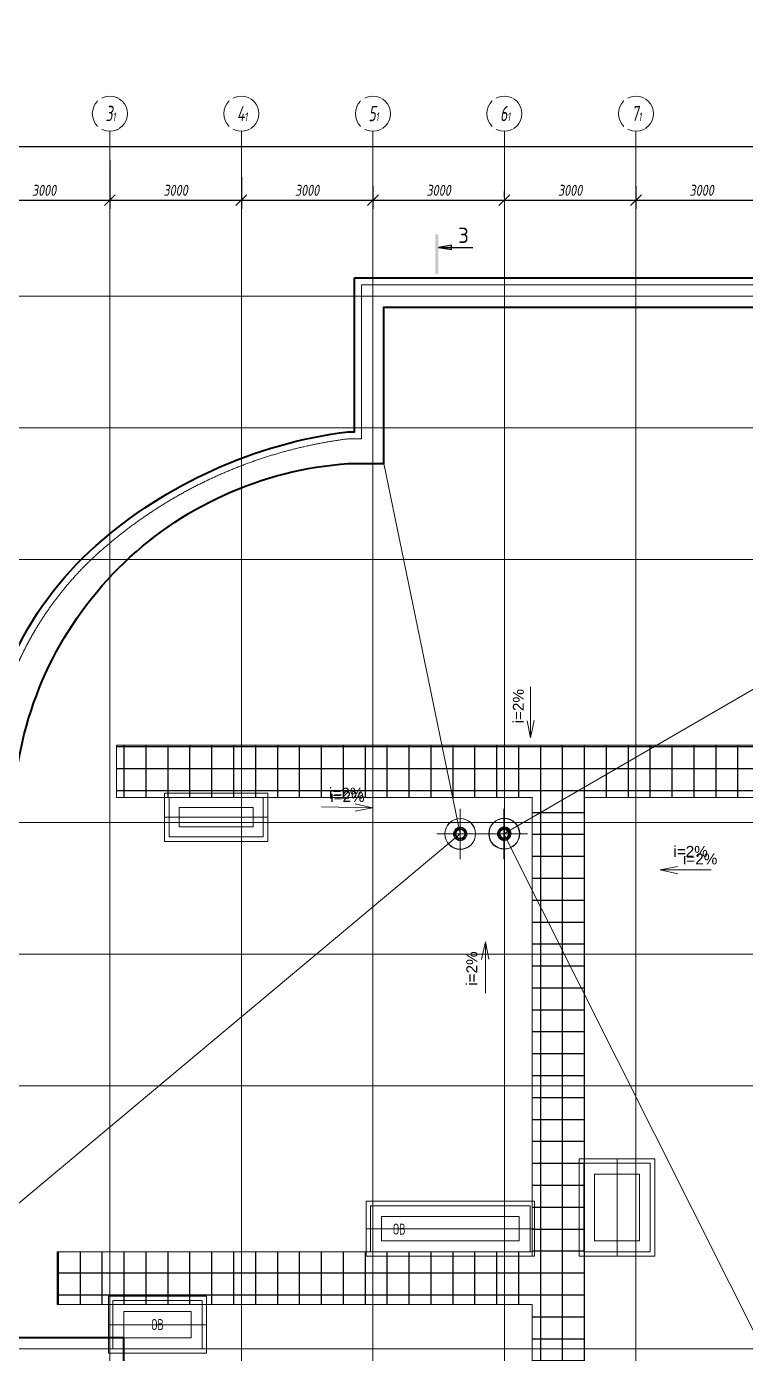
# Model space of a CAD drawing. Extents: x -96705 to 1864084, y -482104 to 235.
# Drawn here: x 1058983 to 1075384, y -104457 to -74203 of the extents above; entities that cross this region are included whole.
import ezdxf
from ezdxf import colors
from ezdxf.entities.mleader import LeaderData, LeaderLine
from ezdxf.math import Vec2, Vec3

# ---------------------------------------------------------------- set-up
doc = ezdxf.new("R2010")
doc.units = 0
doc.header["$LTSCALE"] = 100
doc.header["$PDMODE"] = 1
doc.header["$PDSIZE"] = 200
for name, pattern in [('ACAD_ISO02W100', [15, 12, -3]), ('CENTER', [2, 1.25, -0.25, 0.25, -0.25]), ('HIDDEN', [6, 4, -2])]:
    doc.linetypes.add(name, pattern=pattern)
doc.layers.get('Defpoints').update_dxf_attribs({"color": 42})
for name, color, linetype in [('АР_Кровля дорожки', 6, 'Continuous'), ('АР_Отверстия', 251, 'Continuous'), ('Тонкая', 7, 'Continuous')]:
    doc.layers.add(name, color=color, linetype=linetype)
for name, color, linetype, lineweight in [('АР_Навесной фасад', 5, 'Continuous', 5), ('АР_Оси', 193, 'Continuous', 9), ('АР_Оси размеры', 164, 'Continuous', 9), ('АР_Отметки', 250, 'Continuous', 15), ('АР_Разрезы', 175, 'Continuous', 9), ('АР_тонкая линия', 250, 'Continuous', 0), ('ОБОРУДОВАНИЕ', 253, 'Continuous', 5), ('перекр 0.3', 181, 'Continuous', 30), ('Подвал', 250, 'Continuous', 30), ('пунктир', 251, 'Continuous', 13)]:
    doc.layers.add(name, color=color, linetype=linetype, lineweight=lineweight)
doc.layers.get('Тонкая').off()
doc.styles.add('ICOCPEUR', font='isocpeur.ttf')
doc.styles.add('ISOCPEUR', font='isocpeui.ttf', dxfattribs={"height": 250})
doc.styles.add('METRO-STYLE', font='isocpeur.ttf', dxfattribs={"width": 0.9, "oblique": 15})
doc.styles.get("Standard").update_dxf_attribs({"font": 'arial.ttf'})
doc.styles.add('ГОСТ 2.304', font='CS_Gost2304.shx', dxfattribs={"oblique": 10})
doc.dimstyles.new('СПДС', dxfattribs={"dimscale": 100, "dimtxt": 2.5, "dimasz": 2.5, "dimexe": 2, "dimexo": 0.625, "dimgap": 1, "dimtad": 1, "dimdec": 0, "dimrnd": 5, "dimtxsty": 'ГОСТ 2.304', "dimblk": 'OBLIQUE', "dimblk1": 'OBLIQUE', "dimblk2": 'OBLIQUE', "dimcen": 2.5, "dimdle": 2, "dimadec": 0, "dimazin": 2, "dimtfac": 0.75, "dimtdec": 4, "dimtmove": 1, "dimatfit": 3, "dimfxl": 1, "dimtfill": 1, "dimtolj": 1, "dimarcsym": 1})
pattern_1 = [(90, (1542211.8, -68620.2), (-500, 0), []), (180, (1542211.8, -68620.2), (-3e-14, -500), [])]

# ---------------------------------------------------------------- blocks, each defined once
blk = doc.blocks.new('_Oblique')
at = {"color": 0, "linetype": 'ByBlock', "lineweight": -2}
blk.add_line((-0.5, -0.5), (0.5, 0.5), dxfattribs=at)
blk = doc.blocks.new('*D620')
at = {"layer": 'Defpoints', "color": 0, "ltscale": 100, "transparency": 16777216}
for p in [(1060884, -77192), (1060884, -78162), (1057884, -78455)]:
    blk.add_point(p, dxfattribs=at)
at = {"layer": 'АР_Оси размеры', "color": 8, "lineweight": -2, "ltscale": 100, "transparency": 16777216}
for p, q in [((1060884, -77254), (1060884, -78362)), ((1057884, -78393), (1057884, -77962)), ((1057684, -78162), (1061084, -78162))]:
    blk.add_line(p, q, dxfattribs=at)
at = {"layer": 'АР_Оси размеры', "color": 8, "lineweight": -2, "ltscale": 100, "transparency": 16777216, "xscale": 250, "yscale": 250, "zscale": 250, "rotation": 180}
blk.add_blockref('_Oblique', (1057884, -78162), dxfattribs=at)
at = {"layer": 'АР_Оси размеры', "color": 8, "lineweight": -2, "ltscale": 100, "transparency": 16777216, "xscale": 250, "yscale": 250, "zscale": 250}
blk.add_blockref('_Oblique', (1060884, -78162), dxfattribs=at)
at = {"layer": 'АР_Оси размеры', "color": 8, "ltscale": 100, "transparency": 16777216, "insert": (1059384, -77937), "char_height": 250, "attachment_point": 5, "style": 'ГОСТ 2.304', "bg_fill": 3, "box_fill_scale": 1.1, "bg_fill_color": 256, "bg_fill_true_color": 13158600, "bg_fill_transparency": 0}
blk.add_mtext('\\A1;3000', dxfattribs=at)
blk = doc.blocks.new('*D621')
at = {"layer": 'Defpoints', "color": 0, "ltscale": 100, "transparency": 16777216}
for p in [(1060884, -77192), (1063884, -77574), (1063884, -78162)]:
    blk.add_point(p, dxfattribs=at)
at = {"layer": 'АР_Оси размеры', "color": 8, "lineweight": -2, "ltscale": 100, "transparency": 16777216}
for p, q in [((1060884, -77254), (1060884, -78362)), ((1063884, -77636), (1063884, -78362)), ((1060684, -78162), (1064084, -78162))]:
    blk.add_line(p, q, dxfattribs=at)
at = {"layer": 'АР_Оси размеры', "color": 8, "lineweight": -2, "ltscale": 100, "transparency": 16777216, "xscale": 250, "yscale": 250, "zscale": 250, "rotation": 180}
blk.add_blockref('_Oblique', (1060884, -78162), dxfattribs=at)
at = {"layer": 'АР_Оси размеры', "color": 8, "lineweight": -2, "ltscale": 100, "transparency": 16777216, "xscale": 250, "yscale": 250, "zscale": 250}
blk.add_blockref('_Oblique', (1063884, -78162), dxfattribs=at)
at = {"layer": 'АР_Оси размеры', "color": 8, "ltscale": 100, "transparency": 16777216, "insert": (1062384, -77937), "char_height": 250, "attachment_point": 5, "style": 'ГОСТ 2.304', "bg_fill": 3, "box_fill_scale": 1.1, "bg_fill_color": 256, "bg_fill_true_color": 13158600, "bg_fill_transparency": 0}
blk.add_mtext('\\A1;3000', dxfattribs=at)
blk = doc.blocks.new('*D622')
at = {"layer": 'Defpoints', "color": 0, "ltscale": 100, "transparency": 16777216}
for p in [(1063884, -77574), (1066884, -77780), (1066884, -78162)]:
    blk.add_point(p, dxfattribs=at)
at = {"layer": 'АР_Оси размеры', "color": 8, "lineweight": -2, "ltscale": 100, "transparency": 16777216}
for p, q in [((1063884, -77636), (1063884, -78362)), ((1066884, -77842), (1066884, -78362)), ((1063684, -78162), (1067084, -78162))]:
    blk.add_line(p, q, dxfattribs=at)
at = {"layer": 'АР_Оси размеры', "color": 8, "lineweight": -2, "ltscale": 100, "transparency": 16777216, "xscale": 250, "yscale": 250, "zscale": 250, "rotation": 180}
blk.add_blockref('_Oblique', (1063884, -78162), dxfattribs=at)
at = {"layer": 'АР_Оси размеры', "color": 8, "lineweight": -2, "ltscale": 100, "transparency": 16777216, "xscale": 250, "yscale": 250, "zscale": 250}
blk.add_blockref('_Oblique', (1066884, -78162), dxfattribs=at)
at = {"layer": 'АР_Оси размеры', "color": 8, "ltscale": 100, "transparency": 16777216, "insert": (1065384, -77937), "char_height": 250, "attachment_point": 5, "style": 'ГОСТ 2.304', "bg_fill": 3, "box_fill_scale": 1.1, "bg_fill_color": 256, "bg_fill_true_color": 13158600, "bg_fill_transparency": 0}
blk.add_mtext('\\A1;3000', dxfattribs=at)
blk = doc.blocks.new('*D623')
at = {"layer": 'Defpoints', "color": 0, "ltscale": 100, "transparency": 16777216}
for p in [(1066884, -77780), (1069884, -78162), (1069884, -78162)]:
    blk.add_point(p, dxfattribs=at)
at = {"layer": 'АР_Оси размеры', "color": 8, "lineweight": -2, "ltscale": 100, "transparency": 16777216}
for p, q in [((1066884, -77842), (1066884, -78362)), ((1069884, -78099), (1069884, -77962)), ((1066684, -78162), (1070084, -78162))]:
    blk.add_line(p, q, dxfattribs=at)
at = {"layer": 'АР_Оси размеры', "color": 8, "lineweight": -2, "ltscale": 100, "transparency": 16777216, "xscale": 250, "yscale": 250, "zscale": 250, "rotation": 180}
blk.add_blockref('_Oblique', (1066884, -78162), dxfattribs=at)
at = {"layer": 'АР_Оси размеры', "color": 8, "lineweight": -2, "ltscale": 100, "transparency": 16777216, "xscale": 250, "yscale": 250, "zscale": 250}
blk.add_blockref('_Oblique', (1069884, -78162), dxfattribs=at)
at = {"layer": 'АР_Оси размеры', "color": 8, "ltscale": 100, "transparency": 16777216, "insert": (1068384, -77937), "char_height": 250, "attachment_point": 5, "style": 'ГОСТ 2.304', "bg_fill": 3, "box_fill_scale": 1.1, "bg_fill_color": 256, "bg_fill_true_color": 13158600, "bg_fill_transparency": 0}
blk.add_mtext('\\A1;3000', dxfattribs=at)
blk = doc.blocks.new('*D624')
at = {"layer": 'Defpoints', "color": 0, "ltscale": 100, "transparency": 16777216}
for p in [(1072884, -77780), (1069884, -78162), (1072884, -78162)]:
    blk.add_point(p, dxfattribs=at)
at = {"layer": 'АР_Оси размеры', "color": 8, "lineweight": -2, "ltscale": 100, "transparency": 16777216}
for p, q in [((1069884, -78099), (1069884, -77962)), ((1072884, -77842), (1072884, -78362)), ((1069684, -78162), (1073084, -78162))]:
    blk.add_line(p, q, dxfattribs=at)
at = {"layer": 'АР_Оси размеры', "color": 8, "lineweight": -2, "ltscale": 100, "transparency": 16777216, "xscale": 250, "yscale": 250, "zscale": 250, "rotation": 180}
blk.add_blockref('_Oblique', (1069884, -78162), dxfattribs=at)
at = {"layer": 'АР_Оси размеры', "color": 8, "lineweight": -2, "ltscale": 100, "transparency": 16777216, "xscale": 250, "yscale": 250, "zscale": 250}
blk.add_blockref('_Oblique', (1072884, -78162), dxfattribs=at)
at = {"layer": 'АР_Оси размеры', "color": 8, "ltscale": 100, "transparency": 16777216, "insert": (1071384, -77937), "char_height": 250, "attachment_point": 5, "style": 'ГОСТ 2.304', "bg_fill": 3, "box_fill_scale": 1.1, "bg_fill_color": 256, "bg_fill_true_color": 13158600, "bg_fill_transparency": 0}
blk.add_mtext('\\A1;3000', dxfattribs=at)
blk = doc.blocks.new('*D625')
at = {"layer": 'Defpoints', "color": 0, "ltscale": 100, "transparency": 16777216}
for p in [(1072884, -77780), (1075884, -77785), (1075884, -78162)]:
    blk.add_point(p, dxfattribs=at)
at = {"layer": 'АР_Оси размеры', "color": 8, "lineweight": -2, "ltscale": 100, "transparency": 16777216}
for p, q in [((1072884, -77842), (1072884, -78362)), ((1075884, -77848), (1075884, -78362)), ((1072684, -78162), (1076084, -78162))]:
    blk.add_line(p, q, dxfattribs=at)
at = {"layer": 'АР_Оси размеры', "color": 8, "lineweight": -2, "ltscale": 100, "transparency": 16777216, "xscale": 250, "yscale": 250, "zscale": 250, "rotation": 180}
blk.add_blockref('_Oblique', (1072884, -78162), dxfattribs=at)
at = {"layer": 'АР_Оси размеры', "color": 8, "lineweight": -2, "ltscale": 100, "transparency": 16777216, "xscale": 250, "yscale": 250, "zscale": 250}
blk.add_blockref('_Oblique', (1075884, -78162), dxfattribs=at)
at = {"layer": 'АР_Оси размеры', "color": 8, "ltscale": 100, "transparency": 16777216, "insert": (1074384, -77937), "char_height": 250, "attachment_point": 5, "style": 'ГОСТ 2.304', "bg_fill": 3, "box_fill_scale": 1.1, "bg_fill_color": 256, "bg_fill_true_color": 13158600, "bg_fill_transparency": 0}
blk.add_mtext('\\A1;3000', dxfattribs=at)
blk = doc.blocks.new('*D639')
at = {"layer": 'Defpoints', "color": 0, "ltscale": 100, "transparency": 16777216}
for p in [(1054884, -76939), (1118394, -76939), (1118394, -76939)]:
    blk.add_point(p, dxfattribs=at)
at = {"layer": 'АР_Оси размеры', "color": 8, "lineweight": -2, "ltscale": 100, "transparency": 16777216}
for p, q in [((1054884, -76877), (1054884, -76739)), ((1118394, -76877), (1118394, -76739)), ((1054684, -76939), (1118594, -76939))]:
    blk.add_line(p, q, dxfattribs=at)
at = {"layer": 'АР_Оси размеры', "color": 8, "lineweight": -2, "ltscale": 100, "transparency": 16777216, "xscale": 250, "yscale": 250, "zscale": 250, "rotation": 180}
blk.add_blockref('_Oblique', (1054884, -76939), dxfattribs=at)
at = {"layer": 'АР_Оси размеры', "color": 8, "lineweight": -2, "ltscale": 100, "transparency": 16777216, "xscale": 250, "yscale": 250, "zscale": 250}
blk.add_blockref('_Oblique', (1118394, -76939), dxfattribs=at)
at = {"layer": 'АР_Оси размеры', "color": 8, "ltscale": 100, "transparency": 16777216, "insert": (1086639, -76714), "char_height": 250, "attachment_point": 5, "style": 'ГОСТ 2.304', "bg_fill": 3, "box_fill_scale": 1.1, "bg_fill_color": 256, "bg_fill_true_color": 13158600, "bg_fill_transparency": 0}
blk.add_mtext('\\A1;63510', dxfattribs=at)
blk = doc.blocks.new('_DotSmall')
at = {"color": 0, "linetype": 'ByBlock', "const_width": 0.5}
blk.add_lwpolyline([(-0.0625, 0, 1), (0.0625, 0, 1)], format="xyb", close=True, dxfattribs=at)
blk = doc.blocks.new('A$C60573c2e')
at = {"layer": 'АР_Разрезы', "ltscale": 100}
h = blk.add_hatch(color=8, dxfattribs=at)
h.dxf.hatch_style = 1
h.paths.add_polyline_path([(13494, 509), (13424, 509), (13424, 1414), (13494, 1414)])
h.paths.add_polyline_path([(13795, 1063), (13494, 1114), (13795, 1114)])
h.paths.add_polyline_path([(13795, 1114), (13494, 1114), (13795, 1164)])
at = {"layer": 'АР_Разрезы', "color": 8, "lineweight": 25, "ltscale": 100}
for p, q in [((13795, 1164), (13494, 1114)), ((13494, 1114), (13795, 1063)), ((13795, 1063), (13795, 1164))]:
    blk.add_line(p, q, dxfattribs=at)
at = {"layer": 'АР_Разрезы', "color": 8, "lineweight": 25, "ltscale": 100, "elevation": 0}
blk.add_lwpolyline([(13494, 1114), (14278, 1114)], dxfattribs=at)
at = {"layer": 'АР_Разрезы', "color": 8, "lineweight": 25, "ltscale": 100, "insert": (13944, 1214), "char_height": 350, "width": 583.33, "attachment_point": 7, "style": 'METRO-STYLE'}
blk.add_mtext('{\\Q0;\\W1;3}', dxfattribs=at)
blk = doc.blocks.new('M_Сток крыши - Сетчатый фильтр 380 мм - Слив 200 мм 2-3193379-Кровля')
at = {"layer": 'ОБОРУДОВАНИЕ', "color": 8, "lineweight": 20, "flags": 128}
for points in [[(-152, 9), (-132, 9), (-112, 9)], [(-108, 31), (-127, 37), (-146, 44)], [(-142, 56), (-123, 49), (-104, 43)], [(-93, 63), (-109, 74), (-126, 86)], [(-118, 96), (-102, 85), (-86, 73)], [(-70, 88), (-82, 104), (-93, 120)], [(-83, 128), (-71, 112), (-59, 95)], [(-40, 105), (-46, 124), (-52, 143)], [(-40, 147), (-34, 128), (-28, 109)], [(-6, 112), (-6, 132), (-6, 152)], [(6, 152), (6, 132), (6, 112)], [(28, 109), (34, 128), (40, 147)], [(52, 143), (46, 124), (40, 105)], [(59, 95), (71, 112), (83, 128)], [(93, 120), (82, 104), (70, 88)], [(86, 73), (102, 85), (118, 96)], [(126, 86), (109, 74), (93, 63)], [(104, 43), (123, 49), (142, 56)], [(146, 44), (127, 37), (108, 31)], [(112, 9), (132, 9), (152, 9)], [(-112, -4), (-132, -4), (-152, -4)], [(-147, -38), (-128, -32), (-109, -26)], [(-106, -38), (-125, -44), (-144, -51)], [(-128, -82), (-112, -71), (-96, -59)], [(-88, -69), (-105, -81), (-121, -93)], [(-96, -118), (-84, -102), (-72, -86)], [(-62, -94), (-74, -110), (-86, -126)], [(-54, -143), (-48, -124), (-42, -104)], [(-29, -108), (-36, -128), (-42, -147)], [(-6, -152), (-6, -132), (-6, -112)], [(6, -112), (6, -132), (6, -152)], [(42, -147), (36, -128), (29, -108)], [(42, -104), (48, -124), (54, -143)], [(86, -126), (74, -110), (62, -94)], [(72, -86), (84, -102), (96, -118)], [(121, -93), (105, -81), (88, -69)], [(96, -59), (112, -71), (128, -82)], [(144, -51), (125, -44), (106, -38)], [(109, -26), (128, -32), (147, -38)], [(152, -4), (132, -4), (112, -4)]]:
    blk.add_lwpolyline(points, dxfattribs=at)
at = {"layer": 'ОБОРУДОВАНИЕ', "color": 8, "lineweight": 20}
for radius, start, end in [(350, 360, 180), (152, 163.3962, 176.5684), (152, 145.5443, 158.6195), (152, 127.775, 140.7677), (112, 175.3454, 180), (112, 157.4148, 163.893), (102, 360, 180), (112, 139.6161, 146.0938), (152, 110.0657, 122.9987), (112, 121.9295, 128.4067), (152, 92.388, 105.2896), (112, 104.3243, 110.801), (112, 86.7618, 93.2382), (152, 74.7104, 87.612), (112, 69.199, 75.6757), (152, 57.0013, 69.9343), (112, 51.5933, 58.0705), (112, 33.9062, 40.3839), (152, 39.2323, 52.225), (112, 16.107, 22.5852), (112, 360, 4.6546), (152, 21.3805, 34.4557), (152, 3.4316, 16.6038), (350, 180, 360), (152, 181.3452, 194.6195), (152, 199.3962, 212.7677), (152, 217.5443, 230.9987), (112, 180, 181.8238), (112, 193.4148, 199.893), (102, 180, 360), (112, 211.6161, 218.0938), (152, 235.775, 249.2896), (112, 229.9295, 236.4067), (112, 248.3243, 254.801), (152, 254.0657, 267.612), (112, 266.7618, 273.2382), (152, 272.388, 285.9343), (112, 285.199, 291.6757), (152, 290.7104, 304.225), (112, 303.5933, 310.0705), (112, 321.9062, 328.3839), (152, 309.0013, 322.4557), (112, 340.107, 346.5852), (112, 358.1762, 360), (152, 327.2323, 340.6038), (152, 345.3805, 358.6548)]:
    blk.add_arc((0, 0), radius, start, end, dxfattribs=at)
blk = doc.blocks.new('A$C6f2de472')
at = {"layer": 'АР_тонкая линия', "color": 8, "ltscale": 100}
for p, q in [((55, -69), (55, -734)), ((55, -734), (10, -510)), ((10, -510), (55, -734)), ((55, -734), (104, -506))]:
    blk.add_line(p, q, dxfattribs=at)
blk = doc.blocks.new('A$C357e6c43')
at = {"layer": 'перекр 0.3', "color": 8, "lineweight": 18, "flags": 128}
for points in [[(-152, 9), (-132, 9), (-112, 9)], [(-108, 31), (-127, 37), (-146, 44)], [(-142, 56), (-123, 49), (-104, 43)], [(-93, 63), (-109, 74), (-126, 86)], [(-118, 96), (-102, 85), (-86, 73)], [(-70, 88), (-82, 104), (-93, 120)], [(-83, 128), (-71, 112), (-59, 95)], [(-40, 105), (-46, 124), (-52, 143)], [(-40, 147), (-34, 128), (-28, 109)], [(-6, 112), (-6, 132), (-6, 152)], [(6, 152), (6, 132), (6, 112)], [(28, 109), (34, 128), (40, 147)], [(52, 143), (46, 124), (40, 105)], [(59, 95), (71, 112), (83, 128)], [(93, 120), (82, 104), (70, 88)], [(86, 73), (102, 85), (118, 96)], [(126, 86), (109, 74), (93, 63)], [(104, 43), (123, 49), (142, 56)], [(146, 44), (127, 37), (108, 31)], [(112, 9), (132, 9), (152, 9)], [(-112, -4), (-132, -4), (-152, -4)], [(-147, -38), (-128, -32), (-109, -26)], [(-106, -38), (-125, -44), (-144, -51)], [(-128, -82), (-112, -71), (-96, -59)], [(-88, -69), (-105, -81), (-121, -93)], [(-96, -118), (-84, -102), (-72, -86)], [(-62, -94), (-74, -110), (-86, -126)], [(-54, -143), (-48, -124), (-42, -104)], [(-29, -108), (-36, -128), (-42, -147)], [(-6, -152), (-6, -132), (-6, -112)], [(6, -112), (6, -132), (6, -152)], [(42, -147), (36, -128), (29, -108)], [(42, -104), (48, -124), (54, -143)], [(86, -126), (74, -110), (62, -94)], [(72, -86), (84, -102), (96, -118)], [(121, -93), (105, -81), (88, -69)], [(96, -59), (112, -71), (128, -82)], [(144, -51), (125, -44), (106, -38)], [(109, -26), (128, -32), (147, -38)], [(152, -4), (132, -4), (112, -4)]]:
    blk.add_lwpolyline(points, dxfattribs=at)
at = {"layer": 'перекр 0.3', "color": 8, "lineweight": 18}
for radius, start, end in [(350, 0, 180), (350, 180, 0), (152, 163.3962, 176.5684), (152, 145.5443, 158.6195), (152, 127.775, 140.7677), (112, 175.3454, 180), (112, 180, 181.8238), (112, 157.4148, 163.893), (102, 0, 180), (102, 180, 0), (112, 139.6161, 146.0938), (152, 110.0657, 122.9987), (112, 121.9295, 128.4067), (152, 92.388, 105.2896), (112, 104.3243, 110.801), (112, 86.7618, 93.2382), (152, 74.7104, 87.612), (112, 69.199, 75.6757), (152, 57.0013, 69.9343), (112, 51.5933, 58.0705), (112, 33.9062, 40.3839), (152, 39.2323, 52.225), (112, 16.107, 22.5852), (112, 0, 4.6546), (112, 358.1762, 0), (152, 21.3805, 34.4557), (152, 3.4316, 16.6038), (152, 181.3452, 194.6195), (152, 199.3962, 212.7677), (152, 217.5443, 230.9987), (112, 193.4148, 199.893), (112, 211.6161, 218.0938), (152, 235.775, 249.2896), (112, 229.9295, 236.4067), (112, 248.3243, 254.801), (152, 254.0657, 267.612), (112, 266.7618, 273.2382), (152, 272.388, 285.9343), (112, 285.199, 291.6757), (152, 290.7104, 304.225), (112, 303.5933, 310.0705), (112, 321.9062, 328.3839), (152, 309.0013, 322.4557), (112, 340.107, 346.5852), (152, 327.2323, 340.6038), (152, 345.3805, 358.6548)]:
    blk.add_arc((0, 0), radius, start, end, dxfattribs=at)
blk = doc.blocks.new('A$C8cebf7a6')
at = {"layer": 'АР_тонкая линия', "color": 8, "ltscale": 500}
for p in [(25453, 25919), (26453, 25919), (-5359, 22755), (-4352, 22764), (-1001, 1), (0, 0)]:
    blk.add_blockref('A$C357e6c43', p, dxfattribs=at)
blk = doc.blocks.new('A$C8068bb3d')
at = {"layer": 'АР_Оси', "color": 8, "linetype": 'CENTER', "ltscale": 1000}
for p, q in [((0, -576), (0, 576)), ((537, 0), (-537, 0))]:
    blk.add_line(p, q, dxfattribs=at)

msp = doc.modelspace()

# ---------------------------------------------------------------- hatches: boundary and pattern name
at = {"layer": 'АР_Кровля дорожки', "ltscale": 120}
h = msp.add_hatch(dxfattribs=at)
h.set_pattern_fill('ANSI37', color=8, scale=4000, angle=45, double=1)
h.set_pattern_definition(pattern_1)
h.paths.add_polyline_path([(1061033.5, -91782), (1061033.8, -90584.3), (1076288.1, -90584.3), (1076287.8, -91782)])
h = msp.add_hatch(dxfattribs=at)
h.set_pattern_fill('ANSI37', color=8, scale=4000, angle=45, double=1)
h.set_pattern_definition(pattern_1)
h.paths.add_polyline_path([(1071714.1, -114402.4), (1070516.4, -114402.1), (1070516.4, -91783.1), (1071714.1, -91783.5)])
h = msp.add_hatch(dxfattribs=at)
h.set_pattern_fill('ANSI37', color=8, scale=4000, angle=45, double=1)
h.set_pattern_definition(pattern_1)
h.paths.add_polyline_path([(1059682.5, -103338.8), (1059682.8, -102141.2), (1070516.6, -102141.2), (1070516.3, -103338.8)])

# ---------------------------------------------------------------- linework, layer by layer
at = {"layer": 'АР_Навесной фасад', "color": 8, "lineweight": 40, "ltscale": 100}
for points in [[(1066462.6, -79931.7), (1076302.6, -79931.7), (1076302.6, -82931.7), (1084462.6, -82931.7), (1084462.6, -79421.7), (1092803.2, -79421.7), (1092802.6, -82931.7), (1118812.6, -82931.7), (1118812.6, -92771.7), (1115302.6, -92771.7), (1115302.6, -95901.7), (1085762, -95901.7), (1085762, -96041.7, -0.1768281), (1082992, -102243.1, -0.1882125), (1076442.5, -105236.5), (1076302.5, -105236.5), (1076302.5, -108416.7), (1079432.5, -108416.7), (1079432.5, -111346.7), (1082552.7, -111346.7), (1082552.7, -119686.7)], [(1057972.4, -91791.7, -0.2153269), (1060571.3, -86036.8, -0.1503938), (1066322.6, -83441.5), (1066462.6, -83441.5), (1066462.6, -79931.7)], [(1081883.5, -113956.8), (1081882.6, -118886.7), (1077952.5, -118886.7), (1077952.5, -119016.7), (1072562.5, -119016.7), (1072562.5, -127466.7), (1068317.1, -127466.7), (1067780.6, -127466.7), (1066762.6, -127466.7), (1066762.6, -128266.7), (1061202.5, -128266.7), (1061202.5, -104101.7), (1055132.6, -104101.7), (1055132.6, -92601.7), (1058699.9, -92601.7), (1058699.7, -91786.7, -0.1810559), (1061082.7, -86551.7, -0.1811806), (1066322, -84168.4), (1067132.6, -84168.4), (1067132.6, -80601.7), (1075632.6, -80601.7), (1075632.6, -83601.7), (1084462.6, -83601.7)]]:
    msp.add_lwpolyline(points, format="xyb", dxfattribs=at)
at = {"layer": 'АР_Оси', "color": 8, "linetype": 'CENTER', "ltscale": 1000}
for p, q in [((1060883.9, -76589.2), (1060883.9, -132321.6)), ((1063883.9, -76589.2), (1063883.9, -132321.6)), ((1066883.9, -76589.2), (1066883.9, -132321.6)), ((1069883.9, -76589.2), (1069883.9, -132321.6)), ((1072883.9, -76589.2), (1072883.9, -132321.6)), ((1048750.2, -80351.7), (1131928.6, -80351.7)), ((1048750.2, -83351.7), (1131928.6, -83351.7)), ((1048750.2, -86351.7), (1131928.6, -86351.7)), ((1048750.2, -92351.7), (1131928.6, -92351.7)), ((1048750.2, -95351.7), (1131928.6, -95351.7)), ((1048750.2, -98351.7), (1131928.6, -98351.7)), ((1048750.2, -104351.7), (1131928.6, -104351.7))]:
    msp.add_line(p, q, dxfattribs=at)
at = {"layer": 'АР_Оси', "color": 8, "ltscale": 0.5}
for centre in [(1060883.9, -76189.2), (1063883.9, -76189.2), (1066883.9, -76189.2), (1069883.9, -76189.2), (1072883.9, -76189.2)]:
    msp.add_circle(centre, 400, dxfattribs=at)
at = {"layer": 'АР_тонкая линия', "color": 8, "ltscale": 100}
for p, q in [((1069873.9, -92613), (1085132.4, -83762.8)), ((1062133.7, -92231.8), (1064484, -92231.8)), ((1055132.6, -104101.7), (1068876.3, -92613)), ((1068876.3, -92613), (1069883.9, -92613)), ((1069873.9, -92613), (1075882.6, -104583)), ((1072452.9, -100021.3), (1072452.9, -102241.2)), ((1066732.6, -101614.4), (1070573.2, -101614.4)), ((1060852.5, -103801.7), (1063089.7, -103801.7))]:
    msp.add_line(p, q, dxfattribs=at)
for points in [[(1067132.6, -84168.4), (1068876.3, -92613)], [(1070522.5, -91782), (1061033.7, -91782), (1061033.7, -90584.3), (1076305, -90584.3)], [(1077506.6, -90951.7), (1077506.6, -91782), (1071714.1, -91782)], [(1070516.4, -102241.2), (1070516.4, -93879.4), (1070516.4, -91782)], [(1071714.1, -91782), (1071714.1, -113205.8)], [(1070516.4, -103338.8), (1059682.6, -103338.8), (1059682.6, -102141.2), (1070516.4, -102141.2), (1070516.4, -102241.2)], [(1071030.2, -114405.4), (1071030.2, -114405.4), (1070516.4, -114403.5), (1070516.4, -103338.8)]]:
    msp.add_lwpolyline(points, dxfattribs=at)
for points in [[(1062133.7, -92781.7), (1064484, -92781.7), (1064484, -91682), (1062133.7, -91682)], [(1071593.2, -102241.2), (1073312.6, -102241.2), (1073312.6, -100021.3), (1071593.2, -100021.3)], [(1066732.6, -102241.2), (1070573.2, -102241.2), (1070573.2, -100987.7), (1066732.6, -100987.7)], [(1060852.5, -104451.7), (1063089.7, -104451.7), (1063089.7, -103151.7), (1060852.5, -103151.7)]]:
    msp.add_lwpolyline(points, close=True, dxfattribs=at)
at = {"layer": 'перекр 0.3', "color": 8, "linetype": 'HIDDEN', "lineweight": 5, "ltscale": 50}
for points in [[(1062233.7, -92681.7), (1064384, -92681.7), (1064384, -91782), (1062233.7, -91782)], [(1062463.7, -92451.7), (1064154, -92451.7), (1064154, -92012), (1062463.7, -92012)], [(1071693.2, -102141.2), (1073212.6, -102141.2), (1073212.6, -100121.3), (1071693.2, -100121.3)], [(1071943.2, -101891.2), (1072962.6, -101891.2), (1072962.6, -100371.3), (1071943.2, -100371.3)], [(1066832.6, -102141.2), (1070473.2, -102141.2), (1070473.2, -101087.7), (1066832.6, -101087.7)], [(1067082.6, -101891.2), (1070223.2, -101891.2), (1070223.2, -101337.7), (1067082.6, -101337.7)], [(1060952.5, -104351.7), (1062989.7, -104351.7), (1062989.7, -103251.7), (1060952.5, -103251.7)], [(1061202.5, -104101.7), (1062739.7, -104101.7), (1062739.7, -103501.7), (1061202.5, -103501.7)]]:
    msp.add_lwpolyline(points, close=True, dxfattribs=at)
at = {"layer": 'пунктир', "color": 8, "linetype": 'ACAD_ISO02W100', "ltscale": 50}
msp.add_lwpolyline([(1058132.4, -91791.7, -0.2153269), (1060677.1, -86156.8, -0.1501518), (1066332.7, -83601.5), (1066622.6, -83601.5), (1066622.6, -80091.7), (1076142.6, -80091.7), (1076142.6, -83091.7), (1084622.6, -83091.7), (1084622.6, -79581.7), (1092643.2, -79581.7), (1092642.6, -83091.7), (1118652.6, -83091.7)], format="xyb", dxfattribs=at)

# ---------------------------------------------------------------- block references
at = {"layer": 'АР_тонкая линия', "color": 8, "ltscale": 100, "xscale": 1.754367527776944, "yscale": 1.754367527776944, "zscale": 1.754367527776944}
msp.add_blockref('A$C6f2de472', (1070382.8, -89136.5), dxfattribs=at)
for p, rotation in [((1065586.9, -92091.4), 88.90682465246924), ((1074725.1, -93336.8), 270), ((1069545.8, -96363.2), 180)]:
    msp.add_blockref('A$C6f2de472', p, dxfattribs=dict(at, rotation=rotation))
at = {"layer": 'ОБОРУДОВАНИЕ', "color": 8, "lineweight": 50}
for p in [(1068877.5, -92609.8), (1069877.5, -92609.8)]:
    msp.add_blockref('M_Сток крыши - Сетчатый фильтр 380 мм - Слив 200 мм 2-3193379-Кровля', p, dxfattribs=at)
at = {"layer": 'Подвал', "color": 8, "lineweight": 13, "ltscale": 500}
for name, p in [('A$C8cebf7a6', (1074235.5, -115368)), ('A$C8068bb3d', (1068876.3, -92613)), ('A$C8068bb3d', (1069873.9, -92613))]:
    msp.add_blockref(name, p, dxfattribs=at)
at = {"layer": 'Тонкая', "color": 8, "ltscale": 100}
msp.add_blockref('A$C60573c2e', (1054883.9, -80351.7), dxfattribs=at)

# ---------------------------------------------------------------- texts
at = {"layer": 'АР_Отверстия', "color": 8, "ltscale": 100, "char_height": 250, "attachment_point": 5, "line_spacing_factor": 0.7, "style": 'ICOCPEUR'}
for insert in [(1067485.3, -101622.4), (1061972.7, -103797.9)]:
    msp.add_mtext('\\A1;{\\W0.7;ОВ}', dxfattribs=dict(at, insert=insert))
at = {"layer": 'АР_тонкая линия', "color": 8, "ltscale": 100, "char_height": 250, "width": 682.5, "attachment_point": 1, "rotation": 90}
for insert in [(1070077.3, -90092.7), (1069015.5, -96074.9)]:
    msp.add_mtext('i=2%', dxfattribs=dict(at, insert=insert))
at = {"layer": 'АР_тонкая линия', "color": 8, "ltscale": 100, "char_height": 250, "width": 682.5, "attachment_point": 1}
for insert in [(1065883.8, -91558.5), (1065909.3, -91634), (1073738.3, -92885), (1073956.4, -93057.5)]:
    msp.add_mtext('i=2%', dxfattribs=dict(at, insert=insert))

# ---------------------------------------------------------------- next in the draw order: texts
at = {"layer": 'АР_Оси', "color": 8, "char_height": 350, "width": 123.867, "attachment_point": 1, "line_spacing_factor": 1.149209, "style": 'ГОСТ 2.304', "bg_fill": 2}
for s, insert in [('{\\W0.8;3\\H0.57143x;1}', (1060784.1, -76011.5)), ('{\\W0.8;4\\H0.57143x;1}', (1063784.1, -76011.5)), ('{\\W0.8;5\\H0.57143x;1}', (1066784.1, -76011.5)), ('{\\W0.8;6\\H0.57143x;1}', (1069784.1, -76011.5)), ('{\\W0.8;7\\H0.57143x;1}', (1072784.1, -76011.5))]:
    msp.add_mtext(s, dxfattribs=dict(at, insert=insert))

# ---------------------------------------------------------------- next in the draw order: dimensions: what is measured, and where the dimension line sits
at = {"layer": 'АР_Оси размеры', "color": 8, "ltscale": 100}
dim = msp.add_linear_dim(base=(1060883.9, -78161.6), p1=(1057883.9, -78455.5), p2=(1060883.9, -77191.8), dimstyle='СПДС', override={"dimclrd": 8, "dimclre": 8, "dimclrt": 8}, dxfattribs=at)
dim.commit()
dim.dimension.update_dxf_attribs({"geometry": '*D620', "text_midpoint": (1059383.9, -77936.6)})

# ---------------------------------------------------------------- next in the draw order: dimensions: what is measured, and where the dimension line sits
dim = msp.add_linear_dim(base=(1063883.9, -78161.6), p1=(1060883.9, -77191.8), p2=(1063883.9, -77573.9), dimstyle='СПДС', override={"dimclrd": 8, "dimclre": 8, "dimclrt": 8}, dxfattribs=at)
dim.commit()
dim.dimension.update_dxf_attribs({"geometry": '*D621', "text_midpoint": (1062383.9, -77936.6)})

# ---------------------------------------------------------------- next in the draw order: dimensions: what is measured, and where the dimension line sits
for base, p1, p2, picture, middle in [((1118393.9, -76939.2), (1054883.9, -76939.2), (1118393.9, -76939.2), '*D639', (1086638.9, -76714.2)), ((1066883.9, -78161.6), (1063883.9, -77573.9), (1066883.9, -77779.6), '*D622', (1065383.9, -77936.6))]:
    dim = msp.add_linear_dim(base=base, p1=p1, p2=p2, dimstyle='СПДС', override={"dimclrd": 8, "dimclre": 8, "dimclrt": 8}, dxfattribs=at)
    dim.commit()
    dim.dimension.update_dxf_attribs({"geometry": picture, "text_midpoint": middle})

# ---------------------------------------------------------------- next in the draw order: dimensions: what is measured, and where the dimension line sits
dim = msp.add_linear_dim(base=(1069883.9, -78161.6), p1=(1066883.9, -77779.6), p2=(1069883.9, -78161.6), dimstyle='СПДС', override={"dimclrd": 8, "dimclre": 8, "dimclrt": 8}, dxfattribs=at)
dim.commit()
dim.dimension.update_dxf_attribs({"geometry": '*D623', "text_midpoint": (1068383.9, -77936.6)})

# ---------------------------------------------------------------- next in the draw order: dimensions: what is measured, and where the dimension line sits
dim = msp.add_linear_dim(base=(1072883.9, -78161.6), p1=(1069883.9, -78161.6), p2=(1072883.9, -77779.6), dimstyle='СПДС', override={"dimclrd": 8, "dimclre": 8, "dimclrt": 8}, dxfattribs=at)
dim.commit()
dim.dimension.update_dxf_attribs({"geometry": '*D624', "text_midpoint": (1071383.9, -77936.6)})

# ---------------------------------------------------------------- next in the draw order: dimensions: what is measured, and where the dimension line sits
dim = msp.add_linear_dim(base=(1075883.9, -78161.6), p1=(1072883.9, -77779.6), p2=(1075883.9, -77785.3), dimstyle='СПДС', override={"dimclrd": 8, "dimclre": 8, "dimclrt": 8}, dxfattribs=at)
dim.commit()
dim.dimension.update_dxf_attribs({"geometry": '*D625', "text_midpoint": (1074383.9, -77936.6)})

# ---------------------------------------------------------------- next in the draw order: leaders
at = {"layer": 'АР_Отметки', "color": 8}
ml = msp.add_multileader_mtext('Standard', dxfattribs=at)
ml.set_content('+15,850', color=8, style='ISOCPEUR')
ml.set_leader_properties(color=8, linetype='Continuous', lineweight=-1)
ml.set_arrow_properties(name='DOTSMALL')
ml.build(insert=Vec2(0, 0))
ml.multileader.update_dxf_attribs({"has_text_frame": 1, "text_left_attachment_type": 4, "text_right_attachment_type": 4, "dogleg_length": 100, "arrow_head_size": 180})
ctx = ml.context
ctx.base_point, ctx.char_height, ctx.arrow_head_size, ctx.landing_gap_size, ctx.plane_origin = Vec3(1077115, -135002.4), 250, 180, 50, Vec3(1075811.8, -136210)
ctx.left_attachment, ctx.right_attachment = 4, 4
notes = []
notes.append((ctx, [(0, (0, 0, 0), (0, 0), (1, 0), 1, [])]))
ctx.mtext.insert, ctx.mtext.width, ctx.mtext.defined_height, ctx.mtext.line_spacing_style, ctx.mtext.flow_direction = Vec3(1077165, -134669), 696.035, 776.5, 2, 5
ml = msp.add_multileader_mtext('Standard', dxfattribs=at)
ml.set_content('+15,850', color=8, style='ISOCPEUR')
ml.set_leader_properties(color=8, linetype='Continuous', lineweight=-1)
ml.set_arrow_properties(name='DOTSMALL')
ml.build(insert=Vec2(0, 0))
ml.multileader.update_dxf_attribs({"has_text_frame": 1, "text_left_attachment_type": 4, "text_right_attachment_type": 4, "dogleg_length": 100, "arrow_head_size": 180})
ctx = ml.context
ctx.base_point, ctx.char_height, ctx.arrow_head_size, ctx.landing_gap_size, ctx.plane_origin = Vec3(1113079.3, -135415), 250, 180, 50, Vec3(1114004.3, -137758.6)
ctx.left_attachment, ctx.right_attachment = 4, 4
notes.append((ctx, [(0, (0, 0, 0), (0, 0), (1, 0), 1, [])]))
ctx.mtext.insert, ctx.mtext.width, ctx.mtext.line_spacing_style, ctx.mtext.flow_direction = Vec3(1113129.3, -135081.6), 852.697, 2, 5
ml = msp.add_multileader_mtext('Standard', dxfattribs=at)
ml.set_content('+13,700', color=8, style='ISOCPEUR')
ml.set_leader_properties(color=8, linetype='Continuous', lineweight=-1)
ml.set_arrow_properties(name='DOTSMALL')
ml.build(insert=Vec2(0, 0))
ml.multileader.update_dxf_attribs({"has_text_frame": 1, "text_left_attachment_type": 4, "text_right_attachment_type": 4, "dogleg_length": 100, "arrow_head_size": 180})
ctx = ml.context
ctx.base_point, ctx.char_height, ctx.arrow_head_size, ctx.landing_gap_size, ctx.plane_origin = Vec3(1077151.5, -129085.1), 250, 180, 50, Vec3(1074341.5, -129936.7)
ctx.left_attachment, ctx.right_attachment = 4, 4
notes.append((ctx, [(0, (0, 0, 0), (0, 0), (1, 0), 1, [])]))
ctx.mtext.insert, ctx.mtext.width, ctx.mtext.line_spacing_style, ctx.mtext.flow_direction = Vec3(1077201.5, -128751.8), 852.697, 2, 5
ml = msp.add_multileader_mtext('Standard', dxfattribs=at)
ml.set_content('+13,700', color=8, style='ISOCPEUR')
ml.set_leader_properties(color=8, linetype='Continuous', lineweight=-1)
ml.set_arrow_properties(name='DOTSMALL')
ml.build(insert=Vec2(0, 0))
ml.multileader.update_dxf_attribs({"has_text_frame": 1, "text_left_attachment_type": 4, "text_right_attachment_type": 4, "dogleg_length": 100, "arrow_head_size": 180})
ctx = ml.context
ctx.base_point, ctx.char_height, ctx.arrow_head_size, ctx.landing_gap_size, ctx.plane_origin = Vec3(1115774.2, -129058.6), 250, 180, 50, Vec3(1115524.9, -129719.4)
ctx.left_attachment, ctx.right_attachment = 4, 4
notes.append((ctx, [(0, (0, 0, 0), (0, 0), (1, 0), 1, [])]))
ctx.mtext.insert, ctx.mtext.width, ctx.mtext.line_spacing_style, ctx.mtext.flow_direction = Vec3(1115824.2, -128725.2), 852.697, 2, 5
ml = msp.add_multileader_mtext('Standard', dxfattribs=at)
ml.set_content('+19,400', color=8, style='ISOCPEUR')
ml.set_leader_properties(color=8, linetype='Continuous', lineweight=-1)
ml.set_arrow_properties(name='DOTSMALL')
ml.build(insert=Vec2(0, 0))
ml.multileader.update_dxf_attribs({"has_text_frame": 1, "text_left_attachment_type": 4, "text_right_attachment_type": 4, "dogleg_length": 100, "arrow_head_size": 180})
ctx = ml.context
ctx.base_point, ctx.char_height, ctx.arrow_head_size, ctx.landing_gap_size, ctx.plane_origin = Vec3(1213032.1, -134373.2), 250, 180, 50, Vec3(1213035.1, -136560.6)
ctx.left_attachment, ctx.right_attachment = 4, 4
notes.append((ctx, [(0, (0, 0, 0), (0, 0), (1, 0), 1, [])]))
ctx.mtext.insert, ctx.mtext.width, ctx.mtext.defined_height, ctx.mtext.line_spacing_style, ctx.mtext.flow_direction = Vec3(1213082.1, -134039.9), 696.035, 776.5, 2, 5
ml = msp.add_multileader_mtext('Standard', dxfattribs=at)
ml.set_content('+19,400', color=8, style='ISOCPEUR')
ml.set_leader_properties(color=8, linetype='Continuous', lineweight=-1)
ml.set_arrow_properties(name='DOTSMALL')
ml.build(insert=Vec2(0, 0))
ml.multileader.update_dxf_attribs({"has_text_frame": 1, "text_left_attachment_type": 4, "text_right_attachment_type": 4, "dogleg_length": 100, "arrow_head_size": 180})
ctx = ml.context
ctx.base_point, ctx.char_height, ctx.arrow_head_size, ctx.landing_gap_size, ctx.plane_origin = Vec3(1253275.6, -134758.4), 250, 180, 50, Vec3(1253194.2, -136469.1)
ctx.left_attachment, ctx.right_attachment = 4, 4
notes.append((ctx, [(0, (0, 0, 0), (0, 0), (1, 0), 1, [])]))
ctx.mtext.insert, ctx.mtext.width, ctx.mtext.defined_height, ctx.mtext.line_spacing_style, ctx.mtext.flow_direction = Vec3(1253325.6, -134425.1), 696.035, 776.5, 2, 5
ml = msp.add_multileader_mtext('Standard', dxfattribs=at)
ml.set_content('Л.1', color=8, style='ISOCPEUR')
ml.set_leader_properties(color=8, linetype='Continuous', lineweight=-1)
ml.set_arrow_properties(name='DOTSMALL')
ml.build(insert=Vec2(0, 0))
ml.multileader.update_dxf_attribs({"has_text_frame": 1, "text_left_attachment_type": 4, "text_right_attachment_type": 4, "dogleg_length": 100, "arrow_head_size": 180})
ctx = ml.context
ctx.base_point, ctx.char_height, ctx.arrow_head_size, ctx.landing_gap_size, ctx.plane_origin = Vec3(1113206.5, -129925.9, 0), 250, 180, 50, Vec3(1100310.4, -142466.7, 0)
ctx.left_attachment, ctx.right_attachment = 4, 4
notes.append((ctx, [(0, (0, 0, 0), (0, 0), (1, 0), 1, [])]))
ctx.mtext.insert, ctx.mtext.width, ctx.mtext.line_spacing_style, ctx.mtext.flow_direction = Vec3(1113256.5, -129592.5, 0), 852.697, 2, 5
ml = msp.add_multileader_mtext('Standard', dxfattribs=at)
ml.set_content('Л.2', color=8, style='ISOCPEUR')
ml.set_leader_properties(color=8, linetype='Continuous', lineweight=-1)
ml.set_arrow_properties(name='DOTSMALL')
ml.build(insert=Vec2(0, 0))
ml.multileader.update_dxf_attribs({"has_text_frame": 1, "text_left_attachment_type": 4, "text_right_attachment_type": 4, "dogleg_length": 100, "arrow_head_size": 180})
ctx = ml.context
ctx.base_point, ctx.char_height, ctx.arrow_head_size, ctx.landing_gap_size, ctx.plane_origin = Vec3(1074461.7, -129773.7, 0), 250, 180, 50, Vec3(1138490.9, -142065.5, 0)
ctx.left_attachment, ctx.right_attachment = 4, 4
notes.append((ctx, [(0, (0, 0, 0), (0, 0), (1, 0), 1, [])]))
ctx.mtext.insert, ctx.mtext.width, ctx.mtext.line_spacing_style, ctx.mtext.flow_direction = Vec3(1074511.7, -129440.4, 0), 852.697, 2, 5
ml = msp.add_multileader_mtext('Standard', dxfattribs=at)
ml.set_content('+15,850', color=8, style='ISOCPEUR')
ml.set_leader_properties(color=8, linetype='Continuous', lineweight=-1)
ml.set_arrow_properties(name='DOTSMALL')
ml.build(insert=Vec2(0, 0))
ml.multileader.update_dxf_attribs({"has_text_frame": 1, "text_left_attachment_type": 4, "text_right_attachment_type": 4, "dogleg_length": 100, "arrow_head_size": 180})
ctx = ml.context
ctx.base_point, ctx.char_height, ctx.arrow_head_size, ctx.landing_gap_size, ctx.plane_origin = Vec3(1088590.4, -138170.4), 250, 180, 50, Vec3(1089515.4, -140514)
ctx.left_attachment, ctx.right_attachment = 4, 4
notes.append((ctx, [(0, (0, 0, 0), (0, 0), (1, 0), 1, [])]))
ctx.mtext.insert, ctx.mtext.width, ctx.mtext.line_spacing_style, ctx.mtext.flow_direction = Vec3(1088640.4, -137837.1), 852.697, 2, 5
for ctx, leaders in notes:
    for number, flags, end, landing, length, lines in leaders:
        leader = LeaderData()
        leader.index, (leader.has_last_leader_line, leader.has_dogleg_vector, leader.attachment_direction) = number, flags
        leader.last_leader_point, leader.dogleg_vector, leader.dogleg_length = Vec3(end), Vec3(landing), length
        for number, points, colour, breaks in lines:
            line = LeaderLine()
            line.index, line.vertices, line.color, line.breaks = number, Vec3.list(points), colors.encode_raw_color(colour), breaks
            leader.lines.append(line)
        ctx.leaders.append(leader)

doc.saveas('drawing.dxf')
